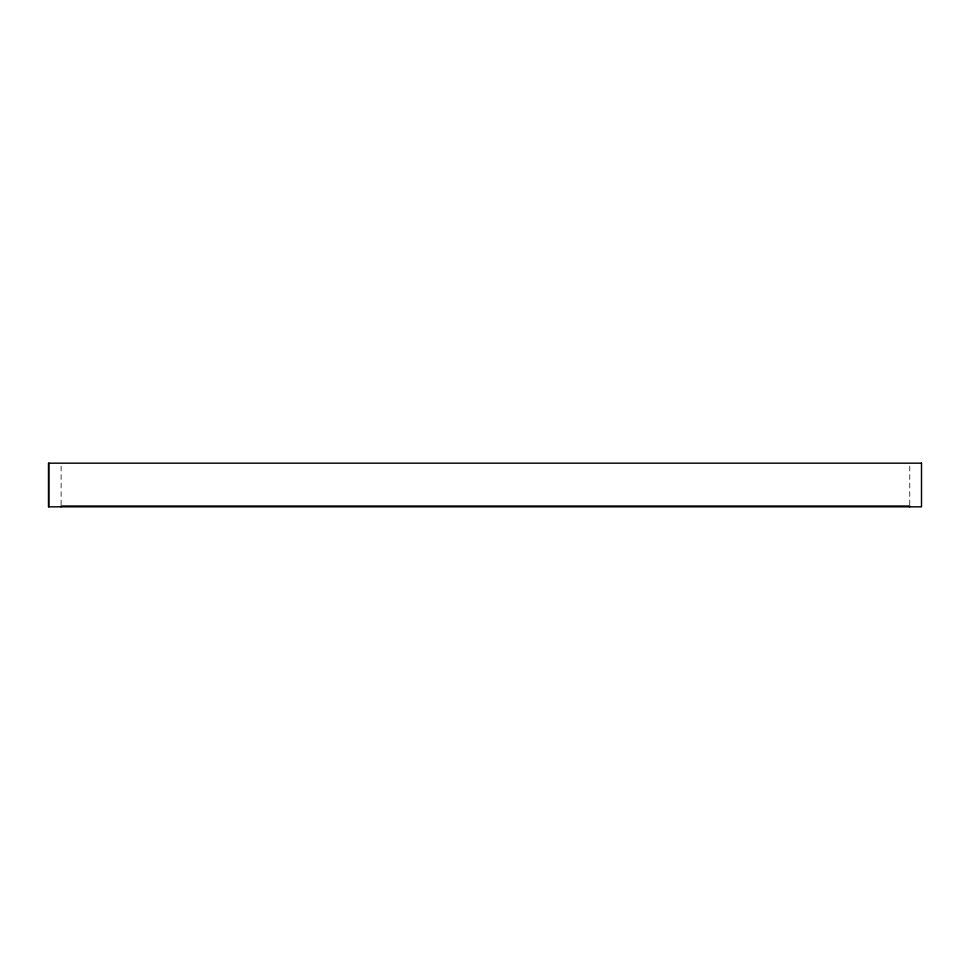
<?xml version="1.0" encoding="UTF-8"?>
<svg xmlns="http://www.w3.org/2000/svg" width="970" height="970" viewBox="0 0 970 970"><rect width="100%" height="100%" fill="white"/><g stroke="black" fill="none" stroke-linecap="round" stroke-linejoin="round"><path stroke-width="0.73" stroke-dasharray="4.85 3.64" d="M909.763 466.133L909.763 506.025M61.11 466.133L61.11 506.025"/><path stroke-width="1.45" d="M909.763 506.825L909.763 506.025L61.11 506.025L61.11 506.825M48.815 463.175L48.815 506.825M921.5 463.175L48.5 463.175L48.5 506.825L921.5 506.825L921.5 463.175"/></g></svg>
